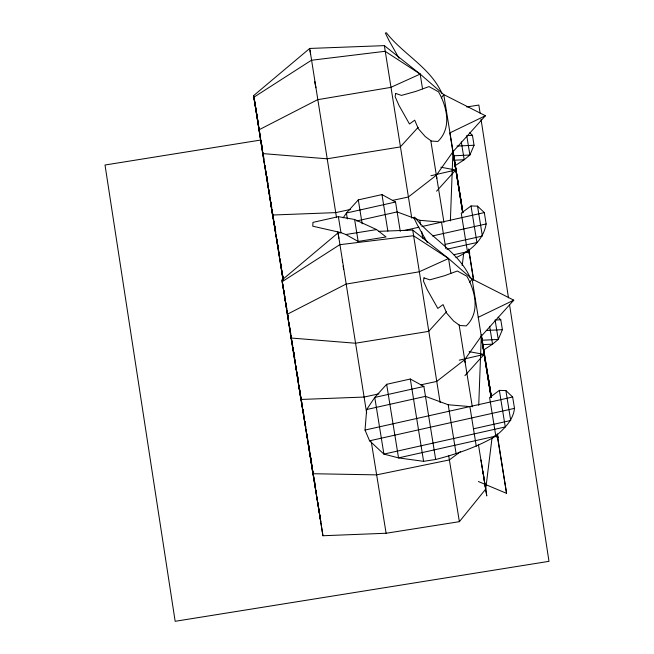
<?xml version="1.0" encoding="UTF-8"?>
<svg xmlns="http://www.w3.org/2000/svg" width="654" height="654" viewBox="0 0 654 654"><rect width="100%" height="100%" fill="white"/><g stroke="black" fill="none" stroke-linecap="round" stroke-linejoin="round"><path stroke-width="0.98" d="M450.377 220.921L452.928 151.802L485.415 115.742L443.739 94.585L420.187 74.082L384.364 45.633L309.726 48.445L253.638 95.607L282.912 279.258M478.728 405.357L481.279 336.23L513.766 300.17L472.09 279.021L448.538 258.518L412.715 230.061L378.421 231.352M337.619 233.895L337.775 231.933M365.03 430.062L366.673 409.518L374.758 397.444L386.653 384.315L410.311 379.018L423.882 386.449L435.678 459.476L423.604 461.332L398.531 457.89L383.906 454.105L369.584 440.812L365.03 430.062L512.662 397.011L514.494 408.374C513.145 420.416 504.316 428.468 495.822 436.104C477.126 447.042 456.582 454.105 435.678 459.476M462.182 265.606L463.661 253.588M341.102 232.767L338.069 232.873L281.988 280.035L322.929 535.74L386.113 533.255L459.378 521.679L485.718 489.102L492.012 438.025M461.364 206.901L461.724 204.906L443.739 94.585L441.36 97.863M453.843 254.725L467.471 251.676L461.25 213.147L471.019 205.961L477.534 206.133L484.312 212.583L486.143 223.946C483.568 239.854 470.087 251.52 455.92 257.643M469.727 132.754L472.441 135.329L474.052 145.253L469.907 155.014L464.193 159.731L455.159 165.65M498.078 317.19L500.784 319.765L502.403 329.681L498.258 339.451L492.544 344.168L483.502 350.086M343.178 217.847L346.407 213.016L358.302 199.887L381.969 194.59L395.531 202.021L400.281 231.393M392.441 200.426L408.366 197.001L436.349 175.256L452.928 151.802L462.754 212.624M420.792 384.854L436.717 381.429L464.7 359.684L481.279 336.23L491.097 397.052M469.711 282.291L472.09 279.021L491.064 396.847M436.561 191.197L455.724 169.975L452.928 151.802M464.912 375.625L484.074 354.411L481.279 336.23M418.151 127.317L400.289 146.946L327.049 158.799L262.663 153.584L283.002 279.127M446.502 311.754L428.64 331.374L355.4 343.227L291.014 338.02L320.746 521.565L317.803 502.378M282.593 276.675L283.1 276.241M511.395 302.017L513.766 300.17L478.205 317.329M460.62 451.513L449.38 459.925L376.63 474.869L312.89 473.725L307.29 437.346L307.633 439.325M512.662 397.011L505.885 390.561L499.37 390.389L489.601 397.575L495.822 436.104L398.531 457.89L386.653 384.315M258.902 129.852L317.599 99.694L390.781 87.391L420.187 74.082L422.541 88.887M287.253 314.288L345.95 284.122L419.132 271.819L448.538 258.518L450.892 273.315M485.415 115.742L449.854 132.901L462.689 213.008M430.912 175.738L455.724 169.975L440.804 167.211M459.263 360.166L484.074 354.411L491.04 397.436M395.531 202.021L346.407 213.016L347.372 218.959M338.38 216.662L312.964 222.368L312.767 226.194L340.963 232.62L345.811 234.524L358.163 241.44L386.056 236.961L376.581 229.587L354.607 219.474L338.38 216.662L340.963 232.62M356.7 220.97L397.133 211.921L419.86 220.316L441.524 222.164L445.791 248.602M404.205 230.519L418.936 227.216M421.879 226.562L484.312 212.583M424.699 237.704L422.737 238.138L421.666 231.516M432.556 235.939L486.143 223.946M445.112 244.4L482.366 236.061L477.534 206.133M446.903 249.231L476.921 242.511L471.019 205.961M423.882 386.449L374.758 397.444L383.906 454.105L505.272 426.939L499.37 390.389M366.673 409.518L425.484 396.357L448.203 404.752L469.874 406.592L476.267 446.208M369.584 440.812L514.494 408.374M473.463 428.828L510.717 420.489L505.885 390.561M350.634 209.411L335.706 212.615L272.505 215.027L265.516 169.566M378.985 393.839L364.057 397.052L300.856 399.463L295.575 365.096M260.194 140.12L105.016 165.012L175.158 621.3L548.984 561.336L509.572 304.919M466.752 106.986L478.842 105.041L480.085 113.117M345.811 234.524L376.581 229.587M467.7 135.558L472.441 135.329M457.015 146.063L474.052 145.253M453.639 155.791L469.907 155.014L466.752 135.607M454.35 160.205L464.193 159.731L461.291 141.861M500.784 319.765L495.103 320.035L498.258 339.451L481.99 340.227M486.347 330.45L502.403 329.681M482.701 344.633L492.544 344.168L489.642 326.297M469.147 351.648L484.074 354.411M478.401 481.532L506.572 493.345L497.293 434.608L498.029 437.747L494.391 435.916M466.04 251.488L469.678 253.319L469.032 249.321M420.187 74.082L385.108 51.29L311.427 60.258L253.768 97.282L263.864 159.617M448.538 258.518L413.459 235.726L339.778 244.694L282.119 281.711L291.406 339.05M399.022 58.239L388.917 40.344L385.361 33.101L386.31 32.7C403.24 54.413 430.675 67.705 442.022 93.645M427.373 242.667L417.268 224.78L413.712 217.529L414.661 217.128C431.591 238.849 459.026 252.133 470.373 278.073M469.678 253.319L468.943 250.171L473.659 280.043M253.638 95.607L254.128 98.214M281.988 280.035L284.155 292.894M279.659 256.818L278.49 249.869L279.601 256.899M307.339 437.281L307.674 439.267L307.323 437.305M308.009 441.254L308.345 443.24M308.68 445.227L309.015 447.213M309.35 449.2L309.685 451.186M310.021 453.165L310.356 455.151M310.691 457.138L311.026 459.124M311.361 461.111L311.688 463.097M312.023 465.084L312.359 467.07M270.486 201.857L275.653 232.873M276.323 236.871L275.988 234.868L276.372 236.83M276.658 238.873L278.326 248.872L277.86 245.847M298.837 386.293L305.671 427.307M257.267 117.14L254.292 99.081L254.676 101.476M257.602 119.142L257.929 121.153M283.133 286.526L283.468 288.528M283.795 290.539L284.13 292.542M284.457 294.545L284.792 296.556M285.119 298.559L285.455 300.57M285.782 302.573L286.117 304.576M286.444 306.587L286.779 308.59M287.106 310.593L287.441 312.604M287.768 314.607L288.103 316.618M478.475 444.916L485.718 489.102M453.009 150.404L462.901 212.542M452.911 151.18L462.795 212.223M468.526 249.027L473.537 279.969M481.36 334.84L491.399 396.823M497.383 433.757L498.029 437.747M481.246 334.922L490.075 389.334M497.04 434.452L506.572 493.345M430.757 140.406L436.839 178.264M459.108 324.842L465.19 362.692M480.935 459.942L486.772 495.961L484.173 479.693M459.378 521.679L448.734 455.903M354.607 219.474L358.163 241.44M315.555 85.756L315.882 87.759M336.516 217.61L309.726 48.453M342.287 260.178L342.606 262.18M366.632 413.017L338.077 232.881M371.308 441.949L386.113 533.255M254.995 103.471L255.967 109.455M256.294 111.45L258.068 122.421M258.387 124.415L260.006 134.389M260.333 136.392L260.652 138.386M260.979 140.381L261.298 142.376M261.625 144.37L261.943 146.365L261.657 144.428M262.597 150.371L262.262 148.368M262.916 152.374L263.227 154.393M263.57 156.388L263.815 158.464M267.143 178.468L266.824 176.466L267.085 178.517M279.315 253.629L279.642 255.632M264.191 161.612L264.518 163.614M264.837 165.617L267.11 179.629M267.437 181.632L267.756 183.643M268.083 185.646L268.41 187.657M268.737 189.66L269.056 191.671M269.383 193.674L269.71 195.685M270.037 197.688L270.355 199.699M270.682 201.71L271.009 203.713M271.336 205.724L271.663 207.727M275.726 232.816L271.982 209.738L272.383 211.683M279.945 258.878L280.264 260.872M280.591 262.875L280.918 264.878L280.566 262.916M281.563 268.876L281.236 266.881L283.28 279.969M281.89 270.879L283.346 279.879M284.482 294.889L284.801 296.883M285.128 298.878L285.446 300.873M285.773 302.867L286.092 304.862M286.419 306.857L286.738 308.851M287.065 310.846L287.384 312.841M287.711 314.836L288.03 316.83M290.458 331.791L290.768 333.81M291.758 339.818L292.011 341.887M292.387 343.849L292.73 345.843M293.711 351.86L294.03 353.871L293.671 351.893M294.357 355.874L294.684 357.885M295.011 359.888L295.33 361.899L294.954 359.937M297.611 375.944L297.93 377.955M291.57 340.047L294.643 359.038L293.556 351.975M295.297 363.052L294.807 360.043L295.265 363.076M295.624 365.063L297.897 379.116M298.224 381.118L298.543 383.13M298.87 385.132L299.197 387.143M299.524 389.146L299.843 391.157M300.17 393.16L301.151 399.185M301.469 401.188L301.796 403.199M302.769 409.216L303.096 411.227M303.423 413.23L303.75 415.241M305.377 425.28L305.696 427.283L305.434 425.231M308.296 443.306L307.969 441.303L320.746 521.565M308.614 445.309L308.941 447.311M309.268 449.306L309.587 451.309M309.914 453.312L312.342 468.313M312.669 470.316L312.988 472.311M313.315 474.314L315.58 488.317M315.907 490.32L316.234 492.315L315.939 490.271M436.349 175.256L443.96 222.385M464.7 359.684L472.311 406.813M419.86 220.316L420.604 224.935M448.203 404.752L456.1 453.663M411.775 218.134L384.364 45.633M440.126 402.562L412.715 230.061M381.969 194.59L387.863 231.148M410.311 379.018L423.604 461.332M358.302 199.887L362.161 223.791M482.889 471.632L483.208 473.643M266.121 172.484L266.44 174.495M267.568 181.534L267.887 183.545M268.205 185.556L268.532 187.559M268.851 189.57L269.17 191.581M269.489 193.592L269.816 195.603M270.135 197.614L270.454 199.625M270.781 201.636L271.099 203.647M271.418 205.658L271.737 207.661M272.702 213.694L273.029 215.706M273.347 217.717L273.666 219.728M273.985 221.739L274.312 223.75M274.631 225.753L274.95 227.764M275.277 229.775L275.596 231.786M280.239 260.905L279.92 258.902L280.182 260.987M294.308 355.915L294.635 357.926M296.875 371.995L297.202 374.006M297.521 376.017L297.84 378.028M299.606 389.081L299.933 391.092M300.251 393.103L300.57 395.114M300.889 397.125L301.216 399.128M301.535 401.139L301.854 403.15M302.818 409.183L303.137 411.194M303.464 413.205L303.783 415.216M305.385 425.264L305.712 427.275M491.309 396.774L488.007 375.862L491.252 396.978M481.017 119.175L508.485 297.856M483.625 475.507L483.927 477.453M309.98 50.472L310.503 53.857M314.77 81.619L315.293 85.004M338.331 234.9L338.854 238.293M343.121 266.047L343.644 269.44M283.28 277.811L283.583 279.757M314.541 481.189L314.852 483.208M315.163 485.227L315.629 488.252M317.182 498.348L317.492 500.367M320.91 522.571L322.929 535.74M274.754 225.663L275.064 227.682M275.375 229.701L275.686 231.712M277.239 241.808L277.549 243.828M280.492 263.006L283.027 279.454M302.401 405.505L302.483 406.052M304.192 417.154L304.502 419.173M304.813 421.192L305.124 423.212M264.281 161.489L264.592 163.508M264.903 165.527L265.213 167.547M289.109 323.002L289.403 324.956M289.706 326.91L290.008 328.864M291.079 335.829L291.39 337.848M292.935 347.936L293.245 349.955M254.349 99.482L262.728 153.984M282.7 283.918L284.098 293M284.408 295.019L291.079 338.412M395.645 93.432L395.139 96.694L398.899 105.253L409.478 123.998L414.701 120.172L418.397 128.805L425.231 136.563L431.403 141.076L437.886 141.46C451.988 127.955 446.984 106.88 438.515 91.813L429.008 86.581L415.944 91.372L401.458 95.402L395.645 93.432M423.996 277.86L423.49 281.13L427.25 289.689L437.828 308.435L443.052 304.601L446.747 313.241L453.574 320.991L459.754 325.512L466.237 325.888C480.33 312.383 475.335 291.308 466.866 276.241L457.359 271.009L444.295 275.8L429.809 279.838L423.996 277.86M307.004 435.294L306.677 433.308L306.996 435.311M306.342 431.305L306.023 429.294L306.35 431.297M278.326 248.872L276.699 238.841L278.326 248.872M291.431 337.816L291.104 335.804L291.422 337.824M293.384 349.857L293.057 347.846L293.344 349.882M302.45 407.213L302.123 405.202L302.5 407.172M304.396 419.255L304.069 417.252L304.429 419.23M305.05 423.269L304.723 421.266L305.066 423.252"/></g></svg>
